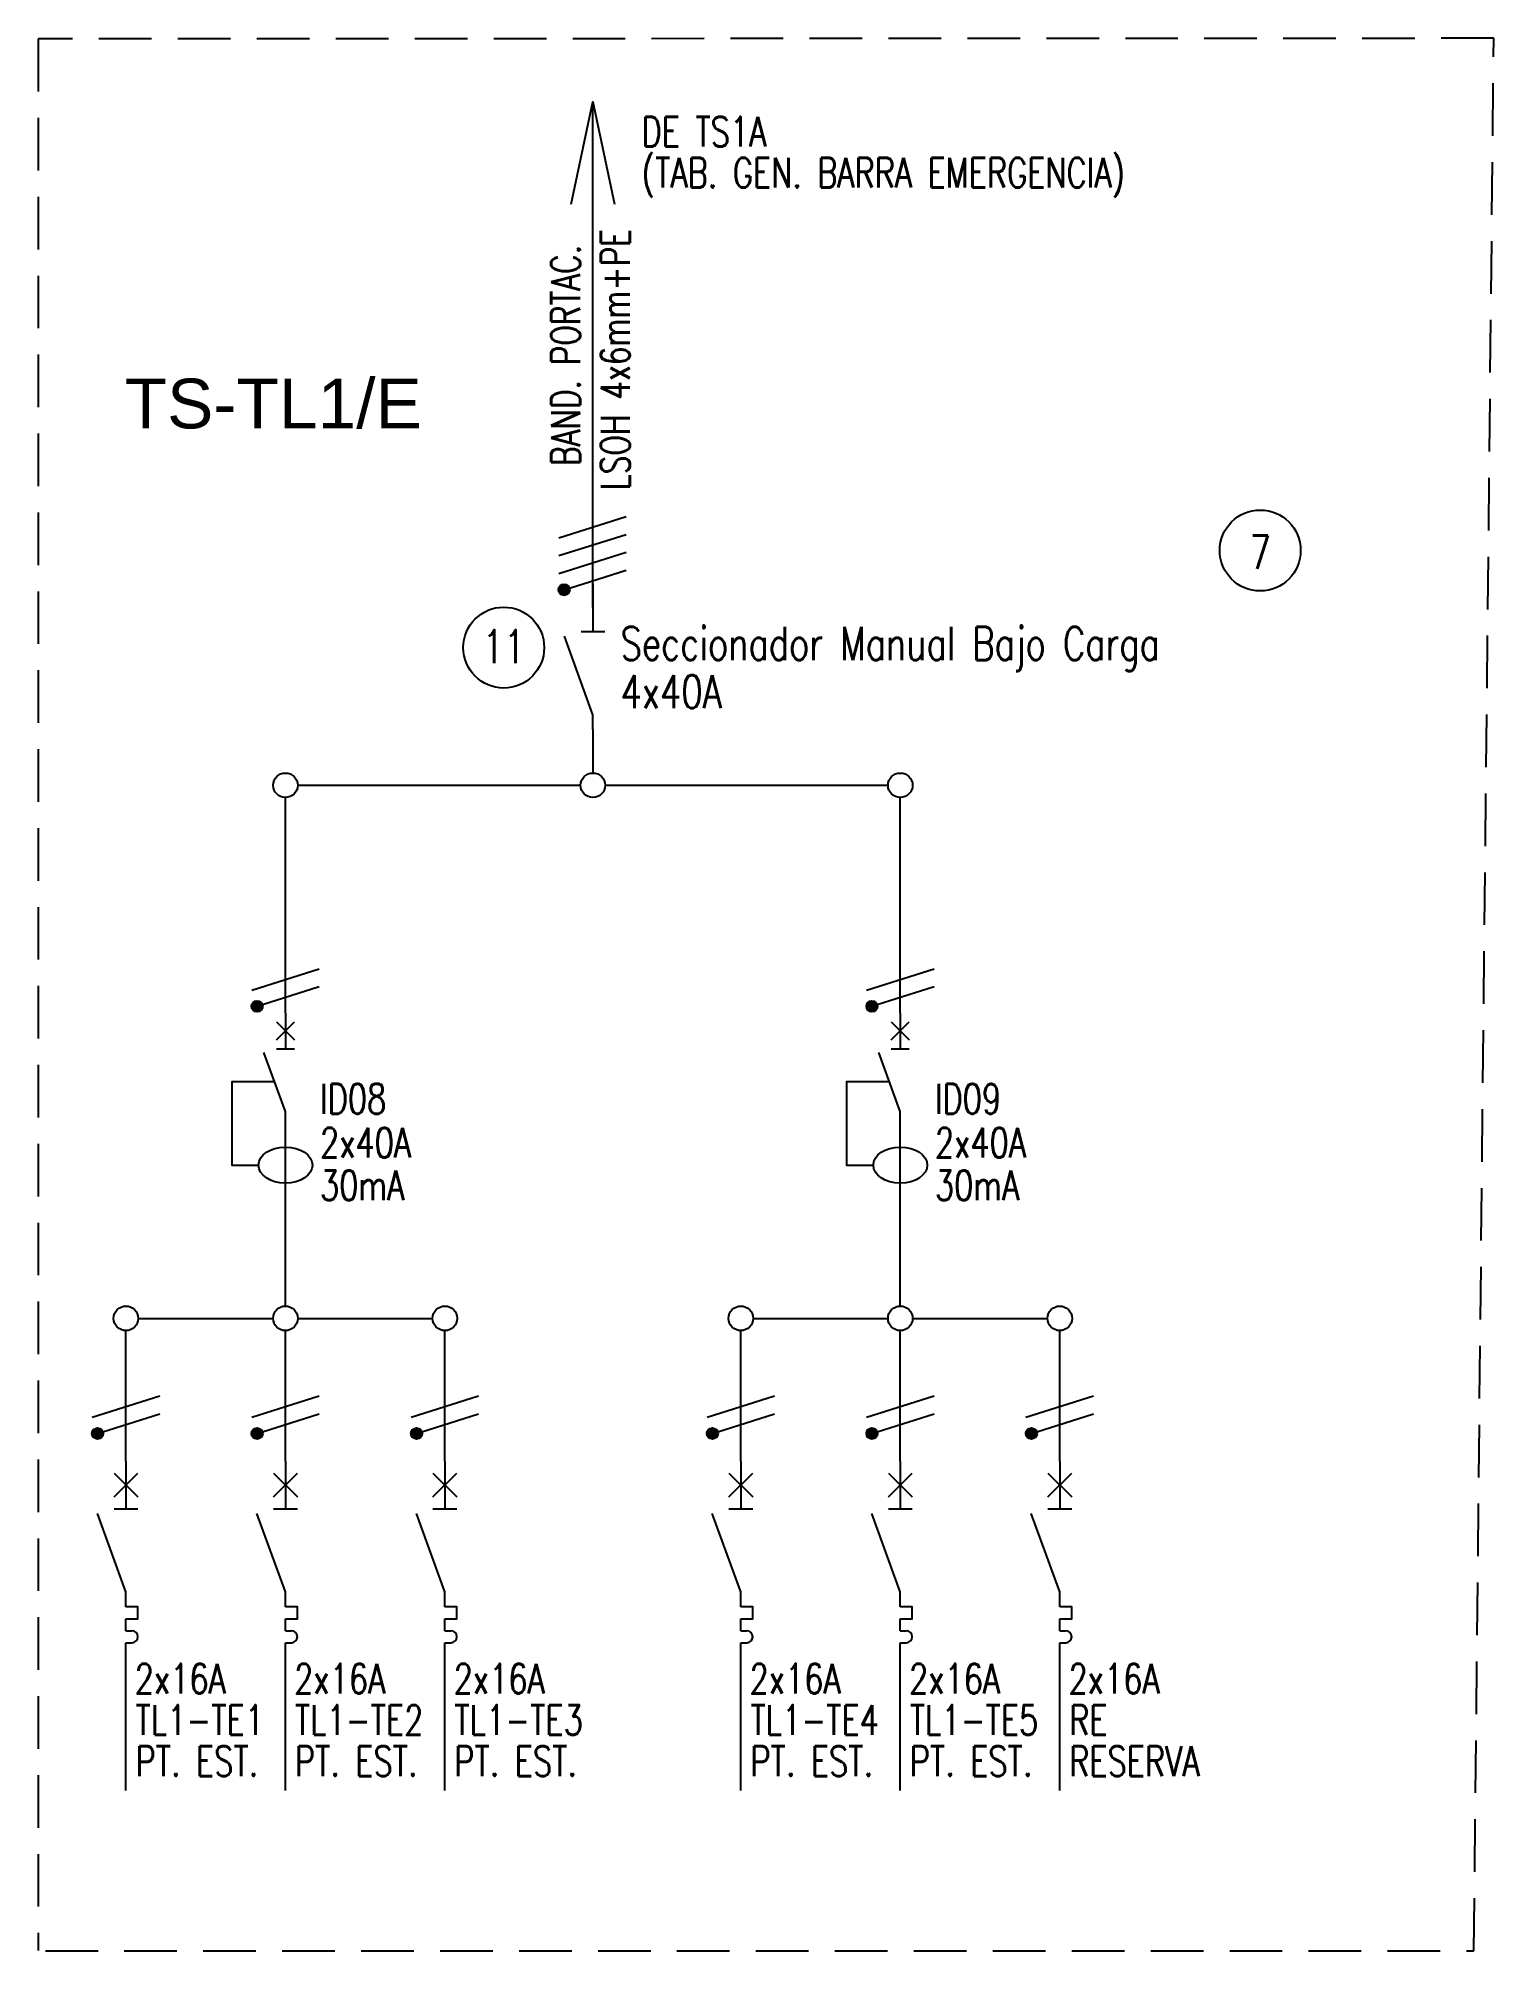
# Model space of a CAD drawing. Extents: x 3627.1 to 3635.9, y 1450.6 to 1462.2.
import ezdxf
from ezdxf.enums import TextEntityAlignment as Align

# ---------------------------------------------------------------- set-up
doc = ezdxf.new("R2010")
doc.units = 0
doc.linetypes.add('OCJ-ESQ UNI-CORREGIDOS IDO.br$0$DASHED', pattern=[19.05, 12.7, -6.35])
for name, color, linetype in [('OCJ-ESQ UNI-CORREGIDOS IDO.br$0$00-IE-CABLES', 10, 'Continuous'), ('OCJ-ESQ UNI-CORREGIDOS IDO.br$0$01-ELE-APARATOS', 170, 'Continuous'), ('OCJ-ESQ UNI-CORREGIDOS IDO.br$0$ELECTRIC', 4, 'Continuous'), ('OCJ-ESQ UNI-CORREGIDOS IDO.br$0$TEXTO', 7, 'Continuous')]:
    doc.layers.add(name, color=color, linetype=linetype)
doc.styles.add('OCJ-ESQ UNI-CORREGIDOS IDO.br$0$ARIAL', font='Arial.ttf', dxfattribs={"height": 0.2})
doc.styles.add('OCJ-ESQ UNI-CORREGIDOS IDO.br$0$Electricidad', font='ROMANS.SHX', dxfattribs={"width": 0.75, "height": 0.175})

# ---------------------------------------------------------------- blocks, each defined once
blk = doc.blocks.new('OCJ-ESQ UNI-CORREGIDOS IDO.br$0$Unif-Interruptor-Term')
for p, q in [((0, -1.013), (0.045, -1.013)), ((0, -1.103), (0.045, -1.103))]:
    blk.add_line(p, q)
for points in [[(-0.09, 0.177), (0.09, -0.003)], [(-0.09, -0.003), (0.09, 0.177)], [(0, 0.267), (0, -0.093)], [(0, -0.72), (-0.215, -0.128)], [(-0.09, -0.093), (0.09, -0.093)], [(0, -0.833), (0, -0.72)], [(0, -0.923), (0.09, -0.923), (0.09, -0.833), (0, -0.833)], [(0, -1.013), (0, -0.923)], [(0, -1.215), (0, -1.103)]]:
    blk.add_lwpolyline(points)
blk.add_arc((0.045, -1.058), 0.045, 270, 90)
blk = doc.blocks.new('OCJ-ESQ UNI-CORREGIDOS IDO.br$0$Unif-Interruptor-Dif')
for points in [[(0, 0.177), (0, -0.093)], [(-0.068, 0.11), (0.068, -0.025)], [(-0.068, -0.025), (0.068, 0.11)], [(0, -0.565), (-0.162, -0.121)], [(-0.068, -0.093), (0.068, -0.093)], [(-0.081, -0.343), (-0.405, -0.343), (-0.405, -0.97), (-0.202, -0.97)], [(0, -1.308), (0, -0.565)]]:
    blk.add_lwpolyline(points)
blk.add_ellipse((0, -0.97), major_axis=(0.203, 0), ratio=0.670814)
blk = doc.blocks.new('OCJ-ESQ UNI-CORREGIDOS IDO.br$0$A$C7AFF483F')
for points in [[(0, 0.88), (0, 0.592)], [(-0.072, 0.592), (0.072, 0.592)], [(0, 0.09), (-0.172, 0.564)], [(0, 0), (0, 0.09)]]:
    blk.add_lwpolyline(points)

msp = doc.modelspace()

# ---------------------------------------------------------------- hatches: boundary and pattern name
at = {"layer": 'OCJ-ESQ UNI-CORREGIDOS IDO.br$0$00-IE-CABLES'}
for points in [[(3630.265, 1458.808, 1), (3630.32, 1458.848, 1)], [(3628.413, 1456.294, 1), (3628.467, 1456.334, 1)], [(3632.122, 1456.294, 1), (3632.176, 1456.334, 1)], [(3627.451, 1453.716, 1), (3627.505, 1453.756, 1)], [(3628.413, 1453.716, 1), (3628.467, 1453.756, 1)], [(3629.374, 1453.716, 1), (3629.429, 1453.756, 1)], [(3631.16, 1453.716, 1), (3631.214, 1453.756, 1)], [(3632.122, 1453.716, 1), (3632.176, 1453.756, 1)], [(3633.083, 1453.716, 1), (3633.138, 1453.756, 1)]]:
    msp.add_hatch(color=256, dxfattribs=at).paths.add_polyline_path(points)

# ---------------------------------------------------------------- linework, layer by layer
for p, q in [((3630.466, 1458.72), (3630.466, 1461.773)), ((3630.466, 1457.984), (3630.466, 1457.723)), ((3628.685, 1457.648), (3630.391, 1457.648)), ((3630.54, 1457.648), (3632.246, 1457.648)), ((3628.611, 1456.274), (3628.611, 1457.574)), ((3632.32, 1456.274), (3632.32, 1457.574)), ((3628.611, 1454.506), (3628.611, 1455.233)), ((3632.32, 1454.506), (3632.32, 1455.233)), ((3627.724, 1454.431), (3628.537, 1454.431)), ((3628.685, 1454.431), (3629.499, 1454.431)), ((3631.433, 1454.431), (3632.246, 1454.431)), ((3632.394, 1454.431), (3633.208, 1454.431)), ((3627.649, 1453.569), (3627.649, 1454.357)), ((3628.611, 1453.569), (3628.611, 1454.357)), ((3629.573, 1453.569), (3629.573, 1454.357)), ((3631.358, 1453.569), (3631.358, 1454.357)), ((3632.32, 1453.569), (3632.32, 1454.357)), ((3633.282, 1453.569), (3633.282, 1454.357)), ((3627.649, 1451.581), (3627.649, 1452.383)), ((3628.611, 1451.581), (3628.611, 1452.383)), ((3629.573, 1451.581), (3629.573, 1452.383)), ((3631.358, 1451.581), (3631.358, 1452.383)), ((3632.32, 1451.581), (3632.32, 1452.383)), ((3633.282, 1451.581), (3633.282, 1452.383))]:
    msp.add_line(p, q, dxfattribs=at)
for points in [[(3630.335, 1461.155), (3630.466, 1461.773), (3630.596, 1461.155)], [(3630.26, 1459.142), (3630.667, 1459.27)], [(3630.26, 1459.034), (3630.667, 1459.162)], [(3630.26, 1458.926), (3630.667, 1459.054)], [(3630.325, 1458.838), (3630.667, 1458.946)], [(3628.408, 1456.412), (3628.815, 1456.541)], [(3632.117, 1456.412), (3632.524, 1456.541)], [(3628.472, 1456.324), (3628.815, 1456.433)], [(3632.181, 1456.324), (3632.524, 1456.433)], [(3627.446, 1453.834), (3627.853, 1453.963)], [(3628.408, 1453.834), (3628.815, 1453.963)], [(3629.369, 1453.834), (3629.776, 1453.963)], [(3631.155, 1453.834), (3631.562, 1453.963)], [(3632.117, 1453.834), (3632.524, 1453.963)], [(3633.078, 1453.834), (3633.485, 1453.963)], [(3627.51, 1453.746), (3627.853, 1453.855)], [(3628.472, 1453.746), (3628.815, 1453.855)], [(3629.434, 1453.746), (3629.776, 1453.855)], [(3631.219, 1453.746), (3631.562, 1453.855)], [(3632.181, 1453.746), (3632.524, 1453.855)], [(3633.143, 1453.746), (3633.485, 1453.855)]]:
    msp.add_lwpolyline(points, dxfattribs=at)
for centre, radius in [((3630.292, 1458.828), 0.0338), ((3628.611, 1457.648), 0.0741), ((3630.466, 1457.648), 0.0741), ((3632.32, 1457.648), 0.0741), ((3628.44, 1456.314), 0.0338), ((3632.149, 1456.314), 0.0338), ((3627.649, 1454.431), 0.0741), ((3628.611, 1454.431), 0.0741), ((3629.573, 1454.431), 0.0741), ((3631.358, 1454.431), 0.0741), ((3632.32, 1454.431), 0.0741), ((3633.282, 1454.431), 0.0741), ((3627.478, 1453.736), 0.0338), ((3628.44, 1453.736), 0.0338), ((3629.402, 1453.736), 0.0338), ((3631.187, 1453.736), 0.0338), ((3632.149, 1453.736), 0.0338), ((3633.111, 1453.736), 0.0338)]:
    msp.add_circle(centre, radius, dxfattribs=at)
at = {"layer": 'OCJ-ESQ UNI-CORREGIDOS IDO.br$0$ELECTRIC', "linetype": 'OCJ-ESQ UNI-CORREGIDOS IDO.br$0$DASHED', "ltscale": 0.025}
for points in [[(3635.9, 1462.156), (3627.12, 1462.152)], [(3627.12, 1462.152), (3627.12, 1450.615)], [(3635.78, 1450.614), (3635.9, 1462.156)], [(3627.163, 1450.614), (3635.78, 1450.614)]]:
    msp.add_lwpolyline(points, dxfattribs=at)
at = {"layer": 'OCJ-ESQ UNI-CORREGIDOS IDO.br$0$TEXTO'}
for centre in [(3634.491, 1459.065), (3629.928, 1458.479)]:
    msp.add_circle(centre, 0.244, dxfattribs=at)

# ---------------------------------------------------------------- block references
at = {"layer": 'OCJ-ESQ UNI-CORREGIDOS IDO.br$0$01-ELE-APARATOS'}
msp.add_blockref('OCJ-ESQ UNI-CORREGIDOS IDO.br$0$A$C7AFF483F', (3630.466, 1457.984), dxfattribs=at)
at = {"layer": 'OCJ-ESQ UNI-CORREGIDOS IDO.br$0$01-ELE-APARATOS', "xscale": 0.7999999999999546, "yscale": 0.7999999999999546, "zscale": 0.7999999999999546}
for name, p in [('OCJ-ESQ UNI-CORREGIDOS IDO.br$0$Unif-Interruptor-Dif', (3628.611, 1456.132)), ('OCJ-ESQ UNI-CORREGIDOS IDO.br$0$Unif-Interruptor-Dif', (3632.32, 1456.132)), ('OCJ-ESQ UNI-CORREGIDOS IDO.br$0$Unif-Interruptor-Term', (3627.649, 1453.356)), ('OCJ-ESQ UNI-CORREGIDOS IDO.br$0$Unif-Interruptor-Term', (3628.611, 1453.356)), ('OCJ-ESQ UNI-CORREGIDOS IDO.br$0$Unif-Interruptor-Term', (3629.573, 1453.356)), ('OCJ-ESQ UNI-CORREGIDOS IDO.br$0$Unif-Interruptor-Term', (3631.358, 1453.356)), ('OCJ-ESQ UNI-CORREGIDOS IDO.br$0$Unif-Interruptor-Term', (3632.32, 1453.356)), ('OCJ-ESQ UNI-CORREGIDOS IDO.br$0$Unif-Interruptor-Term', (3633.282, 1453.356))]:
    msp.add_blockref(name, p, dxfattribs=at)

# ---------------------------------------------------------------- texts
at = {"layer": 'OCJ-ESQ UNI-CORREGIDOS IDO.br$0$TEXTO', "style": 'OCJ-ESQ UNI-CORREGIDOS IDO.br$0$Electricidad', "width": 0.75}
for s, height, p in [('DE TS1A', 0.18, (3630.76, 1461.503)), ('(TAB. GEN. BARRA EMERGENCIA)', 0.18, (3630.76, 1461.255)), ('7', 0.2, (3634.427, 1458.955)), ('11', 0.2, (3629.8, 1458.385)), ('Seccionador Manual Bajo Carga', 0.2, (3630.633, 1458.404)), ('4x40A', 0.2, (3630.633, 1458.113)), ('ID08', 0.18, (3628.82, 1455.666)), ('ID09', 0.18, (3632.529, 1455.666)), ('2x40A', 0.18, (3628.82, 1455.401)), ('2x40A', 0.18, (3632.529, 1455.401)), ('30mA', 0.18, (3628.82, 1455.144)), ('30mA', 0.18, (3632.529, 1455.144)), ('2x16A', 0.18, (3627.702, 1452.166)), ('2x16A', 0.18, (3628.664, 1452.166)), ('2x16A', 0.18, (3629.626, 1452.166)), ('2x16A', 0.18, (3631.411, 1452.166)), ('2x16A', 0.18, (3632.373, 1452.166)), ('2x16A', 0.18, (3633.335, 1452.166)), ('TL1-TE1', 0.18, (3627.707, 1451.917)), ('TL1-TE2', 0.18, (3628.668, 1451.917)), ('TL1-TE3', 0.18, (3629.63, 1451.917)), ('TL1-TE4', 0.18, (3631.416, 1451.917)), ('TL1-TE5', 0.18, (3632.377, 1451.917)), ('RE', 0.18, (3633.339, 1451.917)), ('PT. EST.', 0.18, (3627.707, 1451.669)), ('PT. EST.', 0.18, (3628.668, 1451.669)), ('PT. EST.', 0.18, (3629.63, 1451.669)), ('PT. EST.', 0.18, (3631.416, 1451.669)), ('PT. EST.', 0.18, (3632.377, 1451.669)), ('RESERVA', 0.18, (3633.339, 1451.669))]:
    msp.add_text(s, height=height, dxfattribs=at).set_placement(p)
for s, p in [('LSOH 4x6mm+PE', (3630.688, 1460.217)), ('BAND. PORTAC.', (3630.388, 1460.242))]:
    msp.add_text(s, height=0.175, rotation=90, dxfattribs=at).set_placement(p, align=Align.CENTER)
at = {"layer": 'OCJ-ESQ UNI-CORREGIDOS IDO.br$0$TEXTO', "style": 'OCJ-ESQ UNI-CORREGIDOS IDO.br$0$ARIAL'}
msp.add_text('TS-TL1/E', height=0.3, dxfattribs=at).set_placement((3627.641, 1459.802))

doc.saveas('drawing.dxf')
